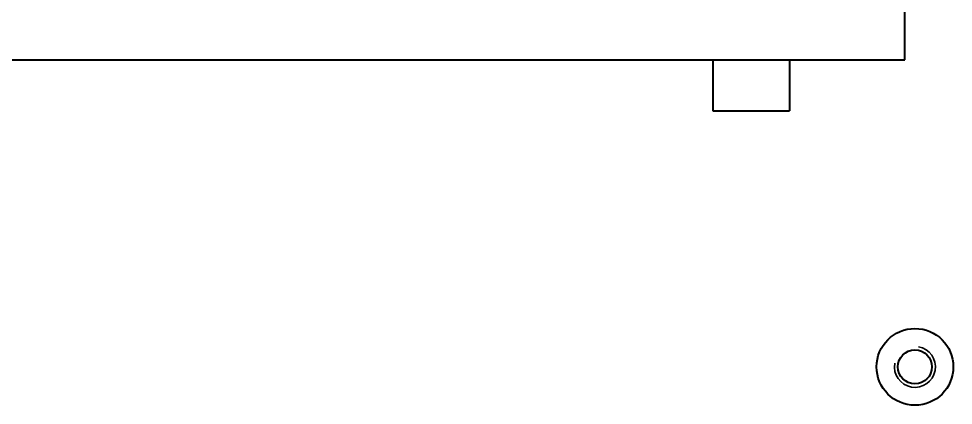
# Model space of a CAD drawing. Header units: millimetres. Extents: x 0 to 5945, y 0 to 4205.
# Drawn here: x 4362.3 to 4545, y 1619.3 to 1694.8 of the extents above; entities that cross this region are included whole.
import ezdxf

# ---------------------------------------------------------------- set-up
doc = ezdxf.new("R2010")
doc.units = ezdxf.units.MM
doc.header["$LTSCALE"] = 5
doc.layers.add('가시적인 것(ISO)', color=3, linetype='Continuous', lineweight=40)
doc.layers.add('가시적인 좁은 것(ISO)', color=3, linetype='Continuous', lineweight=35)

msp = doc.modelspace()

# ---------------------------------------------------------------- linework, layer by layer
at = {"layer": '가시적인 것(ISO)'}
for p, q in [((4535.5316, 1686.8118), (4535.5316, 1895.8118)), ((4225.5316, 1686.8118), (4535.5316, 1686.8118)), ((4498.0316, 1686.8118), (4498.0316, 1676.8118)), ((4513.0316, 1686.8118), (4513.0316, 1676.8118)), ((4498.0316, 1676.8118), (4513.0316, 1676.8118))]:
    msp.add_line(p, q, dxfattribs=at)
for radius in [7.5, 3.3235]:
    msp.add_circle((4537.5316, 1626.8118), radius, dxfattribs=at)
at = {"layer": '가시적인 좁은 것(ISO)'}
msp.add_arc((4537.5316, 1626.8118), 4, 170, 80, dxfattribs=at)

doc.saveas('drawing.dxf')
